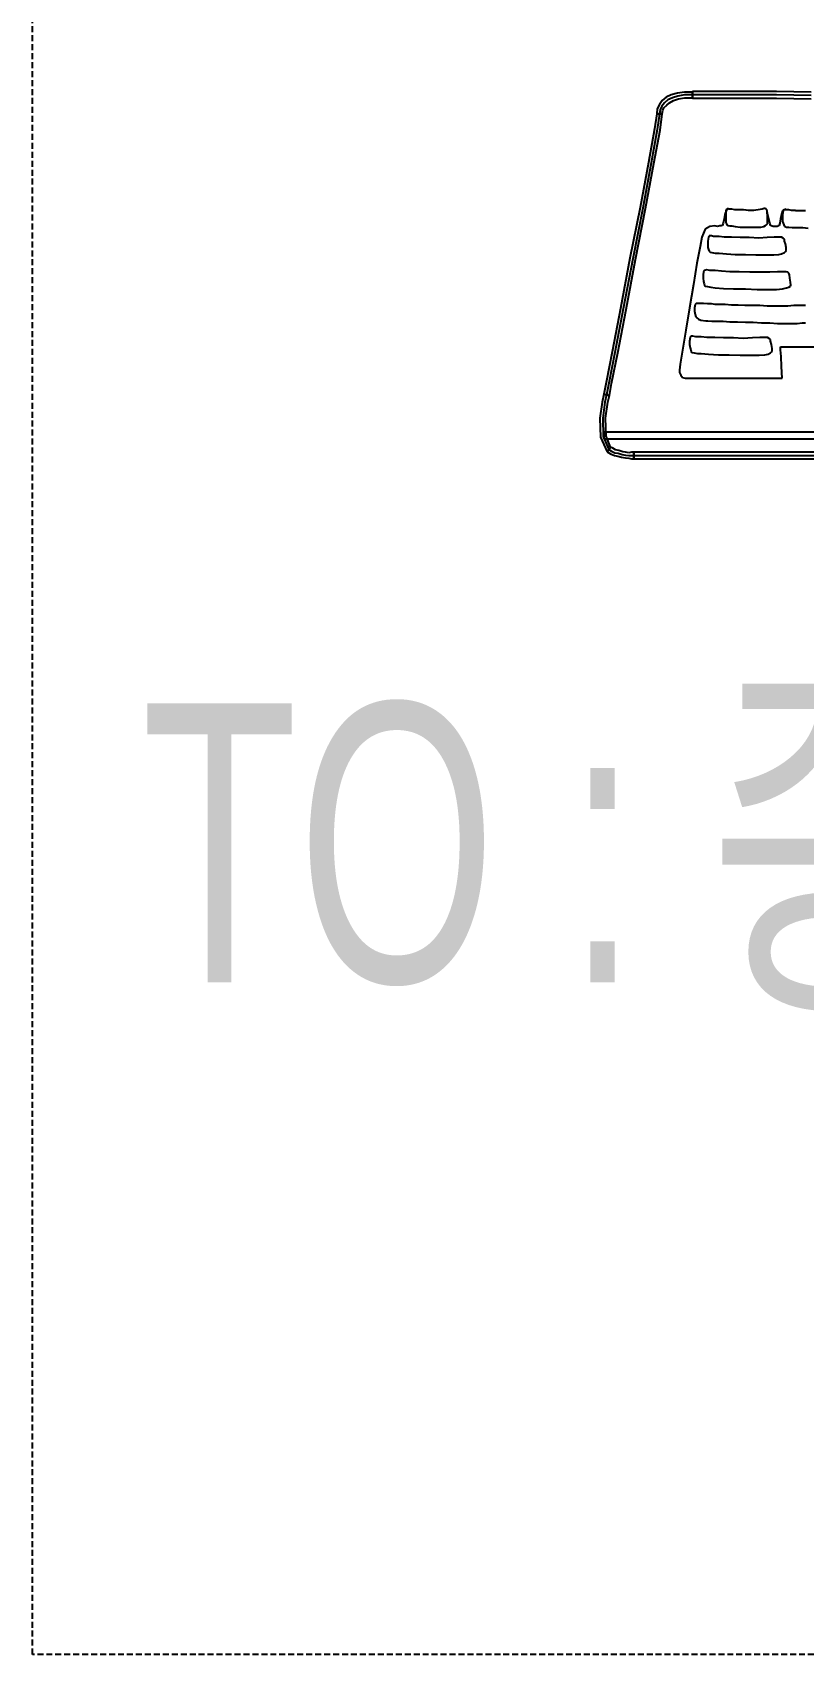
# Model space of a CAD drawing. Header units: millimetres. Extents: x 37541 to 999880, y 4425 to 1416340.
# Drawn here: x 368938 to 370874, y 1335527 to 1339599 of the extents above; entities that cross this region are included whole.
import ezdxf

# ---------------------------------------------------------------- set-up
doc = ezdxf.new("R2010")
doc.units = ezdxf.units.MM
doc.header["$LTSCALE"] = 150
doc.linetypes.add('DASHEDX2', pattern=[1.5, 1, -0.5])
doc.layers.get('0').update_dxf_attribs({"lineweight": 0})
for name, color, linetype in [('-----20 General Symbol', 3, 'Continuous'), ('-----30 Text', 2, 'Continuous'), ('1', 1, 'Continuous')]:
    doc.layers.add(name, color=color, linetype=linetype)
doc.styles.add('ELEC', font='')
doc.styles.get('ELEC').set_extended_font_data('Dotum')

# ---------------------------------------------------------------- blocks, each defined once
blk = doc.blocks.new('lkjlak')
for p, q in [((479522.5, 239221.4), (479517.9, 239217.5)), ((479528.3, 239224), (479522.5, 239221.4)), ((479529.6, 239220.8), (479524.4, 239218.2)), ((479535.4, 239225.9), (479528.3, 239224)), ((479536.1, 239222.7), (479529.6, 239220.8)), ((479543.8, 239227.2), (479535.4, 239225.9)), ((479543.8, 239224), (479536.1, 239222.7)), ((479536.7, 239219.5), (479543.8, 239220.8)), ((479552.9, 239227.2), (479543.8, 239227.2)), ((479552.9, 239224), (479543.8, 239224)), ((479543.8, 239220.8), (479552.9, 239220.8)), ((479557.4, 239227.9), (479552.9, 239227.9)), ((479552.9, 239227.9), (479552.9, 239227.2)), ((479552.9, 239227.2), (479552.9, 239220.8)), ((479552.9, 239220.8), (479552.9, 239227.2)), ((479557.4, 239224), (479552.9, 239224)), ((479552.9, 239220.8), (479552.9, 239220.1)), ((479552.9, 239220.1), (479557.4, 239220.1)), ((479569.7, 239227.9), (479557.4, 239227.9)), ((479569.7, 239224), (479557.4, 239224)), ((479557.4, 239220.1), (479569.7, 239220.1)), ((479589.8, 239227.9), (479569.7, 239227.9)), ((479589.8, 239224), (479569.7, 239224)), ((479569.7, 239220.1), (479589.8, 239220.1)), ((479617, 239227.9), (479589.8, 239227.9)), ((479617, 239224), (479589.8, 239224)), ((479589.8, 239220.1), (479617, 239220.1)), ((479650.6, 239227.9), (479617, 239227.9)), ((479650.6, 239224), (479617, 239224)), ((479617, 239220.1), (479650.6, 239220.1)), ((479690.7, 239227.2), (479650.6, 239227.9)), ((479690.7, 239223.3), (479650.6, 239224)), ((479650.6, 239220.1), (479690.7, 239219.5)), ((479511.5, 239202), (479508.9, 239184.5)), ((479512.1, 239207.8), (479511.5, 239202)), ((479511.5, 239202), (479511.5, 239202)), ((479511.5, 239202), (479517.9, 239202)), ((479517.9, 239202), (479511.5, 239202)), ((479514.7, 239213), (479512.1, 239207.8)), ((479514.7, 239202), (479512.1, 239183.9)), ((479517.9, 239217.5), (479514.7, 239213)), ((479515.4, 239207.2), (479514.7, 239202)), ((479517.3, 239211.1), (479515.4, 239207.2)), ((479515.4, 239183.2), (479517.9, 239202)), ((479520.5, 239214.9), (479517.3, 239211.1)), ((479517.9, 239202), (479518.6, 239206.5)), ((479517.9, 239202), (479517.9, 239202)), ((479518.6, 239206.5), (479519.9, 239209.1)), ((479519.9, 239209.1), (479523.1, 239212.3)), ((479524.4, 239218.2), (479520.5, 239214.9)), ((479523.1, 239212.3), (479526.4, 239214.9)), ((479526.4, 239214.9), (479530.9, 239217.5)), ((479530.9, 239217.5), (479536.7, 239219.5)), ((479508.9, 239184.5), (479501.8, 239145.7)), ((479512.1, 239183.9), (479505, 239145)), ((479508.2, 239144.4), (479515.4, 239183.2)), ((479501.8, 239145.7), (479492.1, 239093.3)), ((479505, 239145), (479495.3, 239092.6)), ((479498.5, 239092), (479508.2, 239144.4)), ((479492.1, 239093.3), (479480.4, 239034.4)), ((479495.3, 239092.6), (479483.6, 239033.7)), ((479486.9, 239033.1), (479498.5, 239092)), ((479592.4, 239090), (479591.1, 239086.8)), ((479592.4, 239091.3), (479591.7, 239090)), ((479592.4, 239091.3), (479591.7, 239090)), ((479591.7, 239090), (479591.7, 239086.2)), ((479591.7, 239090), (479591.7, 239090)), ((479591.7, 239090), (479591.7, 239086.2)), ((479593.7, 239092), (479592.4, 239091.3)), ((479593.7, 239092), (479592.4, 239091.3)), ((479593.7, 239091.3), (479592.4, 239090)), ((479594.3, 239092), (479593.7, 239091.3)), ((479595.6, 239091.3), (479593.7, 239092)), ((479595.6, 239091.3), (479593.7, 239092)), ((479595.6, 239091.3), (479594.3, 239092)), ((479596.9, 239091.3), (479595.6, 239091.3)), ((479596.9, 239091.3), (479595.6, 239091.3)), ((479596.9, 239091.3), (479595.6, 239091.3)), ((479598.8, 239091.3), (479596.9, 239091.3)), ((479598.8, 239091.3), (479596.9, 239091.3)), ((479598.8, 239091.3), (479596.9, 239091.3)), ((479596.9, 239091.3), (479596.9, 239091.3)), ((479602.1, 239090.7), (479598.8, 239091.3)), ((479602.1, 239090.7), (479598.8, 239091.3)), ((479602.1, 239090.7), (479598.8, 239091.3)), ((479606.6, 239090.7), (479602.1, 239090.7)), ((479606.6, 239090.7), (479602.1, 239090.7)), ((479606.6, 239090.7), (479602.1, 239090.7)), ((479612.4, 239090.7), (479606.6, 239090.7)), ((479611.8, 239090.7), (479606.6, 239090.7)), ((479611.8, 239090.7), (479606.6, 239090.7)), ((479617.6, 239090), (479611.8, 239090.7)), ((479617.6, 239090), (479611.8, 239090.7)), ((479618.3, 239090), (479612.4, 239090.7)), ((479623.4, 239090), (479617.6, 239090)), ((479623.4, 239090), (479617.6, 239090)), ((479624.1, 239090), (479618.3, 239090)), ((479629.3, 239090.7), (479623.4, 239090)), ((479629.3, 239090.7), (479623.4, 239090)), ((479629.3, 239090.7), (479624.1, 239090)), ((479633.8, 239091.3), (479629.3, 239090.7)), ((479633.8, 239091.3), (479629.3, 239090.7)), ((479633.8, 239091.3), (479629.3, 239090.7)), ((479636.4, 239092), (479633.8, 239091.3)), ((479636.4, 239092), (479633.8, 239091.3)), ((479636.4, 239092), (479633.8, 239091.3)), ((479633.8, 239091.3), (479633.8, 239091.3)), ((479637.7, 239092), (479636.4, 239092)), ((479637.7, 239092), (479636.4, 239092)), ((479637.7, 239092), (479636.4, 239092)), ((479639, 239090.7), (479637.7, 239092)), ((479639, 239090.7), (479637.7, 239092)), ((479639, 239090.7), (479637.7, 239092)), ((479639.6, 239089.4), (479639, 239090.7)), ((479639.6, 239089.4), (479639, 239090.7)), ((479639.6, 239089.4), (479639, 239090.7)), ((479640.3, 239086.2), (479639.6, 239089.4)), ((479639.6, 239087.4), (479639.6, 239089.4)), ((479639.6, 239089.4), (479639.6, 239089.4)), ((479639.6, 239089.4), (479639.6, 239089.4)), ((479639.6, 239087.4), (479639.6, 239089.4)), ((479657.7, 239089.4), (479656.4, 239085.5)), ((479659, 239090.7), (479657.7, 239089.4)), ((479658.4, 239089.4), (479657.7, 239084.9)), ((479658.4, 239089.4), (479657.7, 239084.9)), ((479659, 239090.7), (479658.4, 239089.4)), ((479659, 239090.7), (479658.4, 239089.4)), ((479658.4, 239089.4), (479658.4, 239089.4)), ((479660.3, 239091.3), (479659, 239090.7)), ((479660.3, 239091.3), (479659, 239090.7)), ((479660.3, 239090.7), (479659, 239090.7)), ((479661.6, 239090.7), (479660.3, 239091.3)), ((479661.6, 239090.7), (479660.3, 239091.3)), ((479661.6, 239090.7), (479660.3, 239090.7)), ((479662.9, 239090.7), (479661.6, 239090.7)), ((479663.6, 239090.7), (479661.6, 239090.7)), ((479663.6, 239090.7), (479661.6, 239090.7)), ((479664.8, 239090.7), (479662.9, 239090.7)), ((479664.8, 239090.7), (479663.6, 239090.7)), ((479664.8, 239090.7), (479663.6, 239090.7)), ((479663.6, 239090.7), (479663.6, 239090.7)), ((479668.1, 239090), (479664.8, 239090.7)), ((479668.1, 239090), (479664.8, 239090.7)), ((479668.1, 239090), (479664.8, 239090.7)), ((479672.6, 239090), (479668.1, 239090)), ((479672.6, 239089.4), (479668.1, 239090)), ((479672.6, 239089.4), (479668.1, 239090)), ((479677.8, 239089.4), (479672.6, 239090)), ((479678.4, 239089.4), (479672.6, 239089.4)), ((479678.4, 239089.4), (479672.6, 239089.4)), ((479683.6, 239089.4), (479677.8, 239089.4)), ((479684.3, 239089.4), (479678.4, 239089.4)), ((479684.3, 239089.4), (479678.4, 239089.4)), ((479573, 239071.3), (479567.8, 239068)), ((479578.8, 239071.9), (479573, 239071.3)), ((479582, 239071.3), (479578.8, 239071.9)), ((479584.6, 239071.9), (479582, 239071.3)), ((479586.5, 239071.9), (479584.6, 239071.9)), ((479587.2, 239072.6), (479586.5, 239071.9)), ((479587.8, 239072.6), (479587.2, 239072.6)), ((479588.5, 239075.2), (479587.8, 239072.6)), ((479589.8, 239080.3), (479588.5, 239075.2)), ((479591.1, 239086.8), (479589.8, 239080.3)), ((479591.7, 239086.2), (479591.7, 239082.3)), ((479591.7, 239086.2), (479591.7, 239082.3)), ((479591.7, 239082.3), (479591.7, 239078.4)), ((479591.7, 239082.3), (479591.7, 239078.4)), ((479591.7, 239078.4), (479591.7, 239075.8)), ((479591.7, 239078.4), (479591.7, 239075.8)), ((479591.7, 239075.8), (479592.4, 239074.5)), ((479591.7, 239075.8), (479591.7, 239075.8)), ((479591.7, 239075.8), (479592.4, 239074.5)), ((479592.4, 239074.5), (479593, 239073.2)), ((479592.4, 239074.5), (479593, 239073.2)), ((479593, 239073.2), (479594.3, 239072.6)), ((479593, 239073.2), (479594.3, 239072.6)), ((479594.3, 239072.6), (479596.2, 239071.9)), ((479594.3, 239072.6), (479596.2, 239071.9)), ((479596.2, 239071.9), (479598.8, 239071.9)), ((479596.2, 239071.9), (479596.2, 239071.9)), ((479596.2, 239071.9), (479598.8, 239071.9)), ((479598.8, 239071.9), (479602.7, 239071.3)), ((479598.8, 239071.9), (479602.7, 239071.3)), ((479602.7, 239071.3), (479608.5, 239070.6)), ((479602.7, 239071.3), (479608.5, 239070.6)), ((479608.5, 239070.6), (479615, 239070.6)), ((479608.5, 239070.6), (479615, 239070.6)), ((479615, 239070.6), (479621.5, 239070.6)), ((479615, 239070.6), (479621.5, 239070.6)), ((479621.5, 239070.6), (479627.3, 239070.6)), ((479621.5, 239070.6), (479627.3, 239070.6)), ((479627.3, 239070.6), (479632.5, 239070.6)), ((479627.3, 239070.6), (479632.5, 239070.6)), ((479632.5, 239070.6), (479635.7, 239071.3)), ((479632.5, 239070.6), (479635.7, 239071.3)), ((479635.7, 239071.3), (479637.7, 239072.6)), ((479635.7, 239071.3), (479637.7, 239072.6)), ((479635.7, 239071.3), (479635.7, 239071.3)), ((479637.7, 239072.6), (479639, 239073.2)), ((479637.7, 239072.6), (479639, 239073.2)), ((479639, 239073.2), (479640.3, 239074.5)), ((479639, 239073.2), (479640.3, 239074.5)), ((479640.3, 239083.6), (479639.6, 239087.4)), ((479640.3, 239083.6), (479639.6, 239087.4)), ((479641.5, 239080.3), (479640.3, 239086.2)), ((479640.3, 239079), (479640.3, 239083.6)), ((479640.3, 239079), (479640.3, 239083.6)), ((479640.3, 239075.8), (479640.3, 239079)), ((479640.3, 239075.8), (479640.3, 239079)), ((479640.3, 239074.5), (479640.3, 239075.8)), ((479640.3, 239074.5), (479640.3, 239075.8)), ((479640.3, 239075.8), (479640.3, 239075.8)), ((479642.8, 239075.2), (479641.5, 239080.3)), ((479643.5, 239072.6), (479642.8, 239075.2)), ((479646.7, 239071.3), (479643.5, 239072.6)), ((479648.7, 239071.3), (479646.7, 239071.3)), ((479651.3, 239071.3), (479648.7, 239071.3)), ((479652.6, 239071.9), (479651.3, 239071.3)), ((479653.8, 239072.6), (479652.6, 239071.9)), ((479654.5, 239075.2), (479653.8, 239072.6)), ((479653.8, 239072.6), (479653.8, 239072.6)), ((479655.1, 239080.3), (479654.5, 239075.2)), ((479656.4, 239085.5), (479655.1, 239080.3)), ((479657.7, 239084.9), (479657.7, 239081)), ((479657.7, 239084.9), (479657.7, 239081)), ((479657.7, 239081), (479657.7, 239077.1)), ((479657.7, 239081), (479657.7, 239077.1)), ((479657.7, 239077.1), (479658.4, 239075.2)), ((479657.7, 239077.1), (479658.4, 239075.2)), ((479658.4, 239075.2), (479659, 239073.2)), ((479658.4, 239075.2), (479658.4, 239075.2)), ((479658.4, 239075.2), (479659, 239073.2)), ((479659, 239073.2), (479659.7, 239071.9)), ((479659, 239073.2), (479659.7, 239071.9)), ((479659.7, 239071.9), (479660.3, 239071.3)), ((479659.7, 239071.9), (479660.3, 239071.3)), ((479660.3, 239071.3), (479662.3, 239070.6)), ((479660.3, 239071.3), (479662.3, 239070.6)), ((479662.3, 239070.6), (479664.8, 239070.6)), ((479662.3, 239070.6), (479662.3, 239070.6)), ((479662.3, 239070.6), (479664.8, 239070.6)), ((479664.8, 239070.6), (479668.7, 239070)), ((479664.8, 239070.6), (479668.7, 239070)), ((479668.7, 239070), (479674.6, 239070)), ((479668.7, 239070), (479674.6, 239070)), ((479674.6, 239070), (479681, 239070)), ((479674.6, 239070), (479681, 239070)), ((479681, 239070), (479687.5, 239069.3)), ((479681, 239070), (479687.5, 239069.3)), ((479563.9, 239059), (479561.9, 239048)), ((479567.8, 239068), (479563.9, 239059)), ((479571.7, 239059), (479571, 239054.4)), ((479571.7, 239059), (479571, 239054.4)), ((479571, 239054.4), (479571, 239050.6)), ((479571, 239054.4), (479571, 239050.6)), ((479571, 239050.6), (479571, 239046.7)), ((479571, 239050.6), (479571, 239046.7)), ((479572.3, 239060.3), (479571.7, 239059)), ((479572.3, 239060.3), (479571.7, 239059)), ((479571.7, 239059), (479571.7, 239059)), ((479574.9, 239060.3), (479572.3, 239060.3)), ((479574.9, 239060.3), (479572.3, 239060.3)), ((479577.5, 239059.6), (479574.9, 239060.3)), ((479577.5, 239059.6), (479574.9, 239060.3)), ((479580.7, 239059.6), (479577.5, 239059.6)), ((479580.7, 239059.6), (479577.5, 239059.6)), ((479584, 239059.6), (479580.7, 239059.6)), ((479584, 239059.6), (479580.7, 239059.6)), ((479580.7, 239059.6), (479580.7, 239059.6)), ((479589.8, 239059), (479584, 239059.6)), ((479589.8, 239059), (479584, 239059.6)), ((479598.2, 239059), (479589.8, 239059)), ((479598.2, 239059), (479589.8, 239059)), ((479608.5, 239058.3), (479598.2, 239059)), ((479608.5, 239058.3), (479598.2, 239059)), ((479618.9, 239058.3), (479608.5, 239058.3)), ((479618.9, 239058.3), (479608.5, 239058.3)), ((479629.9, 239057.7), (479618.9, 239058.3)), ((479629.9, 239057.7), (479618.9, 239058.3)), ((479639.6, 239058.3), (479629.9, 239057.7)), ((479639.6, 239058.3), (479629.9, 239057.7)), ((479648, 239059), (479639.6, 239058.3)), ((479648, 239059), (479639.6, 239058.3)), ((479653.2, 239059), (479648, 239059)), ((479653.2, 239059), (479648, 239059)), ((479648, 239059), (479648, 239059)), ((479656.4, 239059), (479653.2, 239059)), ((479656.4, 239059), (479653.2, 239059)), ((479658.4, 239057.7), (479656.4, 239059)), ((479658.4, 239057.7), (479656.4, 239059)), ((479659.7, 239056.4), (479658.4, 239057.7)), ((479659.7, 239056.4), (479658.4, 239057.7)), ((479659.7, 239054.4), (479659.7, 239056.4)), ((479659.7, 239056.4), (479659.7, 239056.4)), ((479659.7, 239056.4), (479659.7, 239056.4)), ((479659.7, 239054.4), (479659.7, 239056.4)), ((479661, 239051.2), (479659.7, 239054.4)), ((479661, 239051.2), (479659.7, 239054.4)), ((479661.6, 239046.7), (479661, 239051.2)), ((479661.6, 239046.7), (479661, 239051.2)), ((479480.4, 239034.4), (479469.4, 238976.1)), ((479483.6, 239033.7), (479472.6, 238975.5)), ((479475.9, 238974.8), (479486.9, 239033.1)), ((479561.9, 239048), (479558.1, 239028.6)), ((479571, 239046.7), (479571.7, 239044.7)), ((479571, 239046.7), (479571.7, 239044.7)), ((479571.7, 239044.7), (479572.3, 239042.8)), ((479571.7, 239044.7), (479571.7, 239044.7)), ((479571.7, 239044.7), (479572.3, 239042.8)), ((479572.3, 239042.8), (479573.6, 239041.5)), ((479572.3, 239042.8), (479573.6, 239041.5)), ((479573.6, 239041.5), (479575.5, 239040.9)), ((479573.6, 239041.5), (479575.5, 239040.9)), ((479575.5, 239040.9), (479579.4, 239040.2)), ((479575.5, 239040.9), (479579.4, 239040.2)), ((479579.4, 239040.2), (479584, 239040.2)), ((479579.4, 239040.2), (479579.4, 239040.2)), ((479579.4, 239040.2), (479584, 239040.2)), ((479584, 239040.2), (479592.4, 239039.6)), ((479584, 239040.2), (479592.4, 239039.6)), ((479592.4, 239039.6), (479602.7, 239038.9)), ((479592.4, 239039.6), (479602.7, 239038.9)), ((479602.7, 239038.9), (479614.4, 239038.9)), ((479602.7, 239038.9), (479614.4, 239038.9)), ((479614.4, 239038.9), (479626.7, 239038.3)), ((479614.4, 239038.9), (479626.7, 239038.3)), ((479626.7, 239038.3), (479637.7, 239038.3)), ((479626.7, 239038.3), (479637.7, 239038.3)), ((479637.7, 239038.3), (479647.4, 239038.3)), ((479637.7, 239038.3), (479647.4, 239038.3)), ((479647.4, 239038.3), (479653.2, 239038.9)), ((479647.4, 239038.3), (479653.2, 239038.9)), ((479653.2, 239038.9), (479656.4, 239039.6)), ((479653.2, 239038.9), (479656.4, 239039.6)), ((479653.2, 239038.9), (479653.2, 239038.9)), ((479656.4, 239039.6), (479659.7, 239040.9)), ((479656.4, 239039.6), (479659.7, 239040.9)), ((479659.7, 239040.9), (479661, 239042.1)), ((479659.7, 239040.9), (479661, 239042.1)), ((479661, 239042.1), (479661.6, 239043.4)), ((479661, 239042.1), (479661.6, 239043.4)), ((479661.6, 239043.4), (479661.6, 239046.7)), ((479661.6, 239043.4), (479661.6, 239046.7)), ((479661.6, 239043.4), (479661.6, 239043.4)), ((479558.1, 239028.6), (479554.2, 239004)), ((479565.8, 239018.8), (479565.2, 239015)), ((479565.8, 239018.8), (479565.2, 239015)), ((479565.2, 239015), (479565.2, 239011.1)), ((479565.2, 239015), (479565.2, 239011.1)), ((479567.1, 239020.1), (479565.8, 239018.8)), ((479567.1, 239020.1), (479565.8, 239018.8)), ((479565.8, 239018.8), (479565.8, 239018.8)), ((479569.7, 239020.8), (479567.1, 239020.1)), ((479569.7, 239020.8), (479567.1, 239020.1)), ((479573, 239020.1), (479569.7, 239020.8)), ((479573, 239020.1), (479569.7, 239020.8)), ((479576.2, 239020.1), (479573, 239020.1)), ((479576.2, 239020.1), (479573, 239020.1)), ((479579.4, 239020.1), (479576.2, 239020.1)), ((479579.4, 239020.1), (479576.2, 239020.1)), ((479576.2, 239020.1), (479576.2, 239020.1)), ((479586.5, 239019.5), (479579.4, 239020.1)), ((479586.5, 239019.5), (479579.4, 239020.1)), ((479596.2, 239018.8), (479586.5, 239019.5)), ((479596.2, 239018.8), (479586.5, 239019.5)), ((479607.3, 239018.8), (479596.2, 239018.8)), ((479607.3, 239018.8), (479596.2, 239018.8)), ((479619.5, 239018.2), (479607.3, 239018.8)), ((479619.5, 239018.2), (479607.3, 239018.8)), ((479631.8, 239018.2), (479619.5, 239018.2)), ((479631.8, 239018.2), (479619.5, 239018.2)), ((479642.8, 239018.2), (479631.8, 239018.2)), ((479642.8, 239018.2), (479631.8, 239018.2)), ((479651.9, 239018.8), (479642.8, 239018.2)), ((479651.9, 239018.8), (479642.8, 239018.2)), ((479657.7, 239018.8), (479651.9, 239018.8)), ((479657.7, 239018.8), (479651.9, 239018.8)), ((479651.9, 239018.8), (479651.9, 239018.8)), ((479661.6, 239018.8), (479657.7, 239018.8)), ((479661.6, 239018.8), (479657.7, 239018.8)), ((479663.6, 239018.2), (479661.6, 239018.8)), ((479663.6, 239018.2), (479661.6, 239018.8)), ((479664.8, 239016.9), (479663.6, 239018.2)), ((479664.8, 239016.9), (479663.6, 239018.2)), ((479665.5, 239015), (479664.8, 239016.9)), ((479664.8, 239016.9), (479664.8, 239016.9)), ((479664.8, 239016.9), (479664.8, 239016.9)), ((479665.5, 239015), (479664.8, 239016.9)), ((479666.1, 239011.1), (479665.5, 239015)), ((479666.1, 239011.1), (479665.5, 239015)), ((479554.2, 239004), (479549.7, 238976.8)), ((479565.2, 239011.1), (479565.8, 239007.2)), ((479565.2, 239011.1), (479565.8, 239007.2)), ((479565.8, 239007.2), (479566.5, 239004.6)), ((479565.8, 239007.2), (479566.5, 239004.6)), ((479566.5, 239004.6), (479567.1, 239003.3)), ((479566.5, 239004.6), (479566.5, 239004.6)), ((479566.5, 239004.6), (479567.1, 239003.3)), ((479567.1, 239003.3), (479567.8, 239002)), ((479567.1, 239003.3), (479567.8, 239002)), ((479567.8, 239002), (479570.4, 239001.4)), ((479567.8, 239002), (479570.4, 239001.4)), ((479570.4, 239001.4), (479574.2, 239000.7)), ((479570.4, 239001.4), (479574.2, 239000.7)), ((479574.2, 239000.7), (479579.4, 239000.1)), ((479574.2, 239000.7), (479574.2, 239000.7)), ((479574.2, 239000.7), (479579.4, 239000.1)), ((479579.4, 239000.1), (479589.1, 238999.4)), ((479579.4, 239000.1), (479589.1, 238999.4)), ((479589.1, 238999.4), (479600.8, 238998.8)), ((479589.1, 238999.4), (479600.8, 238998.8)), ((479600.8, 238998.8), (479614.4, 238998.8)), ((479600.8, 238998.8), (479614.4, 238998.8)), ((479614.4, 238998.8), (479628, 238998.1)), ((479614.4, 238998.8), (479628, 238998.1)), ((479628, 238998.1), (479640.9, 238998.1)), ((479628, 238998.1), (479640.9, 238998.1)), ((479640.9, 238998.1), (479650.6, 238998.1)), ((479640.9, 238998.1), (479650.6, 238998.1)), ((479650.6, 238998.1), (479657.7, 238998.8)), ((479650.6, 238998.1), (479657.7, 238998.8)), ((479657.7, 238998.8), (479662.3, 239000.1)), ((479657.7, 238998.8), (479662.3, 239000.1)), ((479657.7, 238998.8), (479657.7, 238998.8)), ((479662.3, 239000.1), (479664.8, 239000.7)), ((479662.3, 239000.1), (479664.8, 239000.7)), ((479664.8, 239000.7), (479666.8, 239002)), ((479664.8, 239000.7), (479666.8, 239002)), ((479666.8, 239006.6), (479666.1, 239011.1)), ((479666.8, 239006.6), (479666.1, 239011.1)), ((479667.4, 239003.3), (479666.8, 239006.6)), ((479667.4, 239003.3), (479666.8, 239006.6)), ((479666.8, 239002), (479667.4, 239003.3)), ((479666.8, 239002), (479667.4, 239003.3)), ((479667.4, 239003.3), (479667.4, 239003.3)), ((479469.4, 238976.1), (479459.7, 238925.7)), ((479472.6, 238975.5), (479462.9, 238925)), ((479549.7, 238976.8), (479545.1, 238950.9)), ((479556.1, 238980.7), (479555.5, 238976.8)), ((479556.1, 238980.7), (479555.5, 238976.8)), ((479555.5, 238976.8), (479555.5, 238972.9)), ((479555.5, 238976.8), (479555.5, 238972.9)), ((479557.4, 238982), (479556.1, 238980.7)), ((479557.4, 238982), (479556.1, 238980.7)), ((479556.1, 238980.7), (479556.1, 238980.7)), ((479561.3, 238982), (479557.4, 238982)), ((479561.3, 238982), (479557.4, 238982)), ((479565.8, 238982), (479561.3, 238982)), ((479565.8, 238982), (479561.3, 238982)), ((479570.4, 238981.3), (479565.8, 238982)), ((479570.4, 238981.3), (479565.8, 238982)), ((479572.3, 238981.3), (479570.4, 238981.3)), ((479572.3, 238981.3), (479570.4, 238981.3)), ((479570.4, 238981.3), (479570.4, 238981.3)), ((479574.9, 238981.3), (479572.3, 238981.3)), ((479574.9, 238981.3), (479572.3, 238981.3)), ((479579.4, 238980.7), (479574.9, 238981.3)), ((479579.4, 238980.7), (479574.9, 238981.3)), ((479584.6, 238980.7), (479579.4, 238980.7)), ((479584.6, 238980.7), (479579.4, 238980.7)), ((479591.1, 238980.7), (479584.6, 238980.7)), ((479591.1, 238980.7), (479584.6, 238980.7)), ((479598.2, 238980), (479591.1, 238980.7)), ((479598.2, 238980), (479591.1, 238980.7)), ((479606, 238980), (479598.2, 238980)), ((479606, 238980), (479598.2, 238980)), ((479613.7, 238979.4), (479606, 238980)), ((479613.7, 238979.4), (479606, 238980)), ((479622.1, 238979.4), (479613.7, 238979.4)), ((479622.1, 238979.4), (479613.7, 238979.4)), ((479631.2, 238979.4), (479622.1, 238979.4)), ((479631.2, 238979.4), (479622.1, 238979.4)), ((479639.6, 238978.7), (479631.2, 238979.4)), ((479639.6, 238978.7), (479631.2, 238979.4)), ((479648, 238978.7), (479639.6, 238978.7)), ((479648, 238978.7), (479639.6, 238978.7)), ((479655.8, 238978.7), (479648, 238978.7)), ((479655.8, 238978.7), (479648, 238978.7)), ((479663.6, 238978.7), (479655.8, 238978.7)), ((479663.6, 238978.7), (479655.8, 238978.7)), ((479670.7, 238979.4), (479663.6, 238978.7)), ((479670.7, 238979.4), (479663.6, 238978.7)), ((479676.5, 238979.4), (479670.7, 238979.4)), ((479676.5, 238979.4), (479670.7, 238979.4)), ((479684.3, 238979.4), (479676.5, 238979.4)), ((479684.3, 238979.4), (479676.5, 238979.4)), ((479676.5, 238979.4), (479676.5, 238979.4)), ((479466.2, 238924.4), (479475.9, 238974.8)), ((479555.5, 238972.9), (479556.1, 238969)), ((479555.5, 238972.9), (479556.1, 238969)), ((479556.1, 238969), (479556.8, 238966.4)), ((479556.1, 238969), (479556.8, 238966.4)), ((479556.8, 238966.4), (479558.1, 238965.1)), ((479556.8, 238966.4), (479556.8, 238966.4)), ((479556.8, 238966.4), (479558.1, 238965.1)), ((479558.1, 238965.1), (479560, 238963.8)), ((479558.1, 238965.1), (479560, 238963.8)), ((479560, 238963.8), (479562.6, 238962.5)), ((479560, 238963.8), (479562.6, 238962.5)), ((479562.6, 238962.5), (479568.4, 238961.9)), ((479562.6, 238962.5), (479568.4, 238961.9)), ((479568.4, 238961.9), (479571, 238961.9)), ((479568.4, 238961.9), (479568.4, 238961.9)), ((479568.4, 238961.9), (479571, 238961.9)), ((479571, 238961.9), (479575.5, 238961.3)), ((479571, 238961.9), (479575.5, 238961.3)), ((479575.5, 238961.3), (479581.4, 238961.3)), ((479575.5, 238961.3), (479581.4, 238961.3)), ((479581.4, 238961.3), (479588.5, 238961.3)), ((479581.4, 238961.3), (479588.5, 238961.3)), ((479588.5, 238961.3), (479596.2, 238960.6)), ((479588.5, 238961.3), (479596.2, 238960.6)), ((479596.2, 238960.6), (479605.3, 238960.6)), ((479596.2, 238960.6), (479605.3, 238960.6)), ((479605.3, 238960.6), (479614.4, 238960)), ((479605.3, 238960.6), (479614.4, 238960)), ((479614.4, 238960), (479623.4, 238960)), ((479614.4, 238960), (479623.4, 238960)), ((479623.4, 238960), (479633.1, 238959.3)), ((479623.4, 238960), (479633.1, 238959.3)), ((479633.1, 238959.3), (479642.8, 238959.3)), ((479633.1, 238959.3), (479642.8, 238959.3)), ((479642.8, 238959.3), (479651.9, 238958.7)), ((479642.8, 238959.3), (479651.9, 238958.7)), ((479651.9, 238958.7), (479660.3, 238958.7)), ((479651.9, 238958.7), (479660.3, 238958.7)), ((479660.3, 238958.7), (479668.1, 238958.7)), ((479660.3, 238958.7), (479668.1, 238958.7)), ((479668.1, 238958.7), (479674.6, 238958.7)), ((479668.1, 238958.7), (479674.6, 238958.7)), ((479674.6, 238958.7), (479680.4, 238959.3)), ((479674.6, 238958.7), (479680.4, 238959.3)), ((479680.4, 238959.3), (479684.3, 238959.3)), ((479680.4, 238959.3), (479684.3, 238959.3)), ((479545.1, 238950.9), (479541.2, 238927.6)), ((479550.3, 238942.5), (479549.7, 238938)), ((479550.3, 238942.5), (479549.7, 238938)), ((479549.7, 238938), (479549.7, 238934.1)), ((479549.7, 238938), (479549.7, 238934.1)), ((479551.6, 238943.8), (479550.3, 238942.5)), ((479551.6, 238943.8), (479550.3, 238942.5)), ((479550.3, 238942.5), (479550.3, 238942.5)), ((479553.5, 238943.8), (479551.6, 238943.8)), ((479553.5, 238943.8), (479551.6, 238943.8)), ((479556.8, 238943.1), (479553.5, 238943.8)), ((479556.8, 238943.1), (479553.5, 238943.8)), ((479560, 238943.1), (479556.8, 238943.1)), ((479560, 238943.1), (479556.8, 238943.1)), ((479563.2, 238943.1), (479560, 238943.1)), ((479563.2, 238943.1), (479560, 238943.1)), ((479560, 238943.1), (479560, 238943.1)), ((479569.7, 238942.5), (479563.2, 238943.1)), ((479569.7, 238942.5), (479563.2, 238943.1)), ((479578.8, 238942.5), (479569.7, 238942.5)), ((479578.8, 238942.5), (479569.7, 238942.5)), ((479589.1, 238941.8), (479578.8, 238942.5)), ((479589.1, 238941.8), (479578.8, 238942.5)), ((479600.8, 238941.8), (479589.1, 238941.8)), ((479600.8, 238941.8), (479589.1, 238941.8)), ((479611.8, 238941.2), (479600.8, 238941.8)), ((479611.8, 238941.2), (479600.8, 238941.8)), ((479622.8, 238941.8), (479611.8, 238941.2)), ((479622.8, 238941.8), (479611.8, 238941.2)), ((479631.2, 238942.5), (479622.8, 238941.8)), ((479631.2, 238942.5), (479622.8, 238941.8)), ((479636.4, 238942.5), (479631.2, 238942.5)), ((479636.4, 238942.5), (479631.2, 238942.5)), ((479631.2, 238942.5), (479631.2, 238942.5)), ((479640.3, 238942.5), (479636.4, 238942.5)), ((479640.3, 238942.5), (479636.4, 238942.5)), ((479642.2, 238941.2), (479640.3, 238942.5)), ((479642.2, 238941.2), (479640.3, 238942.5)), ((479643.5, 238939.9), (479642.2, 238941.2)), ((479643.5, 238939.9), (479642.2, 238941.2)), ((479643.5, 238938), (479643.5, 238939.9)), ((479643.5, 238939.9), (479643.5, 238939.9)), ((479643.5, 238939.9), (479643.5, 238939.9)), ((479643.5, 238938), (479643.5, 238939.9)), ((479644.8, 238934.1), (479643.5, 238938)), ((479644.8, 238934.1), (479643.5, 238938)), ((479459.7, 238925.7), (479452.6, 238890.1)), ((479462.9, 238925), (479455.8, 238889.4)), ((479459.1, 238888.8), (479466.2, 238924.4)), ((479541.2, 238927.6), (479538.7, 238911.4)), ((479549.7, 238934.1), (479550.3, 238930.2)), ((479549.7, 238934.1), (479550.3, 238930.2)), ((479550.3, 238930.2), (479550.9, 238928.2)), ((479550.3, 238930.2), (479550.9, 238928.2)), ((479550.9, 238928.2), (479551.6, 238926.3)), ((479550.9, 238928.2), (479550.9, 238928.2)), ((479550.9, 238928.2), (479551.6, 238926.3)), ((479551.6, 238926.3), (479552.2, 238925)), ((479551.6, 238926.3), (479552.2, 238925)), ((479552.2, 238925), (479554.8, 238924.4)), ((479552.2, 238925), (479554.8, 238924.4)), ((479554.8, 238924.4), (479558.7, 238923.7)), ((479554.8, 238924.4), (479558.7, 238923.7)), ((479558.7, 238923.7), (479563.2, 238923.7)), ((479558.7, 238923.7), (479558.7, 238923.7)), ((479558.7, 238923.7), (479563.2, 238923.7)), ((479563.2, 238923.7), (479571.7, 238923.1)), ((479563.2, 238923.7), (479571.7, 238923.1)), ((479571.7, 238923.1), (479583.3, 238922.4)), ((479571.7, 238923.1), (479583.3, 238922.4)), ((479583.3, 238922.4), (479595.6, 238922.4)), ((479583.3, 238922.4), (479595.6, 238922.4)), ((479595.6, 238922.4), (479608.5, 238921.8)), ((479595.6, 238922.4), (479608.5, 238921.8)), ((479608.5, 238921.8), (479620.2, 238921.8)), ((479608.5, 238921.8), (479620.2, 238921.8)), ((479620.2, 238921.8), (479630.5, 238921.8)), ((479620.2, 238921.8), (479630.5, 238921.8)), ((479630.5, 238921.8), (479637, 238922.4)), ((479630.5, 238921.8), (479637, 238922.4)), ((479637, 238922.4), (479640.9, 238923.1)), ((479637, 238922.4), (479640.9, 238923.1)), ((479637, 238922.4), (479637, 238922.4)), ((479640.9, 238923.1), (479643.5, 238924.4)), ((479640.9, 238923.1), (479643.5, 238924.4)), ((479643.5, 238924.4), (479644.8, 238925.7)), ((479643.5, 238924.4), (479644.8, 238925.7)), ((479645.4, 238929.5), (479644.8, 238934.1)), ((479645.4, 238929.5), (479644.8, 238934.1)), ((479644.8, 238925.7), (479645.4, 238927)), ((479644.8, 238925.7), (479645.4, 238927)), ((479645.4, 238927), (479645.4, 238929.5)), ((479645.4, 238927), (479645.4, 238929.5)), ((479645.4, 238927), (479645.4, 238927)), ((479655.1, 238928.2), (479655.1, 238931.5)), ((479655.1, 238931.5), (479712.1, 238931.5)), ((479655.8, 238920.5), (479655.1, 238928.2)), ((479656.4, 238908.8), (479655.8, 238920.5)), ((479538.7, 238911.4), (479538, 238904.3)), ((479538, 238904.3), (479538, 238901.7)), ((479538, 238901.7), (479539.3, 238898.5)), ((479657.1, 238895.2), (479656.4, 238908.8)), ((479452.6, 238890.1), (479450, 238876.5)), ((479455.8, 238889.4), (479453.2, 238875.8)), ((479456.5, 238875.2), (479459.1, 238888.8)), ((479539.3, 238898.5), (479541.2, 238895.9)), ((479541.2, 238895.9), (479544.5, 238895.2)), ((479544.5, 238895.2), (479657.1, 238895.2)), ((479448.1, 238867.4), (479445.5, 238848.6)), ((479450, 238876.5), (479448.1, 238867.4)), ((479451.3, 238867.4), (479448.7, 238848.6)), ((479450, 238876.5), (479450, 238876.5)), ((479450, 238876.5), (479456.5, 238875.2)), ((479456.5, 238875.2), (479450, 238876.5)), ((479453.2, 238875.8), (479451.3, 238867.4)), ((479451.9, 238848.6), (479454.5, 238867.4)), ((479454.5, 238867.4), (479456.5, 238875.2)), ((479456.5, 238875.2), (479456.5, 238875.2)), ((479445.5, 238848.6), (479446.1, 238826.6)), ((479448.7, 238848.6), (479449.3, 238827.3)), ((479452.6, 238827.9), (479451.9, 238848.6)), ((479446.1, 238826.6), (479453.9, 238809.8)), ((479449.3, 238827.3), (479455.8, 238812.4)), ((481205.1, 238832.5), (479450, 238832.5)), ((479450, 238832.5), (479450, 238828.6)), ((479450, 238828.6), (479450, 238824.7)), ((479450, 238828.6), (479450, 238828.6)), ((479450, 238824.7), (481205.1, 238824.7)), ((479457.8, 238815), (479452.6, 238827.9)), ((479453.9, 238809.8), (479457.8, 238815)), ((479457.8, 238815), (479453.9, 238809.8)), ((479453.9, 238809.8), (479453.9, 238809.8)), ((479453.9, 238809.8), (479457.8, 238807.2)), ((479455.8, 238812.4), (479459.1, 238810.5)), ((479457.8, 238815), (479457.8, 238815)), ((479460.3, 238813.7), (479457.8, 238815)), ((479457.8, 238807.2), (479462.3, 238805.3)), ((479459.1, 238810.5), (479462.9, 238808.5)), ((479463.6, 238811.8), (479460.3, 238813.7)), ((479462.9, 238808.5), (479466.8, 238807.9)), ((479467.5, 238811.1), (479463.6, 238811.8)), ((479466.8, 238807.9), (479471.3, 238806.6)), ((479472, 238809.8), (479467.5, 238811.1)), ((479471.3, 238806.6), (479475.2, 238805.9)), ((479475.2, 238809.2), (479472, 238809.8)), ((479479.1, 238808.5), (479475.2, 238809.2)), ((479475.2, 238805.9), (479479.1, 238805.3)), ((479482.3, 238809.2), (479479.1, 238808.5)), ((479484.9, 238809.2), (479482.3, 238809.2)), ((479484.9, 238809.2), (479484.9, 238809.2)), ((479484.9, 238801.4), (479484.9, 238809.2)), ((481163, 238809.2), (479484.9, 238809.2)), ((479484.9, 238809.2), (479484.9, 238801.4)), ((479462.3, 238805.3), (479466.2, 238804.6)), ((479466.2, 238804.6), (479470.7, 238803.3)), ((479470.7, 238803.3), (479475.2, 238802.7)), ((479475.2, 238802.7), (479479.1, 238802.1)), ((479479.1, 238805.3), (479482.3, 238805.3)), ((479479.1, 238802.1), (479482.3, 238801.4)), ((479482.3, 238805.3), (479484.9, 238805.3)), ((479482.3, 238801.4), (479484.9, 238801.4)), ((479484.9, 238805.3), (481163, 238805.3)), ((479484.9, 238801.4), (479484.9, 238801.4)), ((479484.9, 238801.4), (481163, 238801.4))]:
    blk.add_line(p, q)

msp = doc.modelspace()

# ---------------------------------------------------------------- linework, layer by layer
at = {"layer": '1', "linetype": 'DASHEDX2', "ltscale": 0.1}
msp.add_lwpolyline([(368937.796, 1344984.543), (378527.703, 1344984.543), (378527.703, 1335527.175), (368937.796, 1335527.175)], close=True, dxfattribs=at)

# ---------------------------------------------------------------- block references
at = {"layer": '-----20 General Symbol', "xscale": 2.161992537151013, "yscale": 2.161992537151013, "zscale": 2.161992537151013}
msp.add_blockref('lkjlak', (-666194.788, 822241.81), dxfattribs=at)

# ---------------------------------------------------------------- texts
at = {"layer": '-----30 Text', "style": 'ELEC', "width": 0.7}
msp.add_text('TO : 종합상황실 내 지정위치', height=700, dxfattribs=at).set_placement((369212.104, 1337215.074))

doc.saveas('drawing.dxf')
